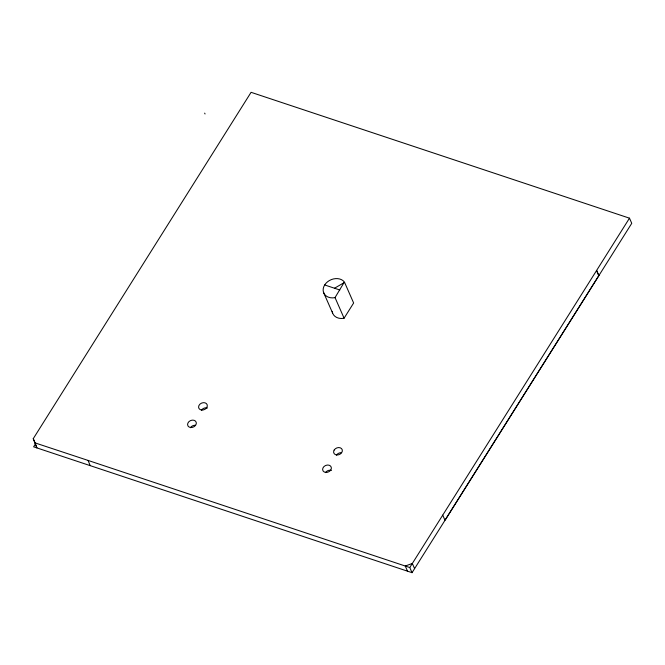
<?xml version="1.0" encoding="UTF-8"?>
<svg xmlns="http://www.w3.org/2000/svg" width="665" height="665" viewBox="0 0 665 665"><rect width="100%" height="100%" fill="white"/><g stroke="black" fill="none" stroke-linecap="round" stroke-linejoin="round"><path stroke-width="1" d="M33.25 438.684L251.079 92.319L629.489 218.178L631.75 223.324L412.042 572.681L33.632 446.822L35.511 443.838L33.25 438.684L36.866 447.902L35.785 444.652M335.035 297.588L344.379 282.002A11.754 9.194 -23.7 0 0 324.678 284.961A11.754 9.194 -23.7 0 0 334.487 297.737L335.035 297.588L344.079 318.203L343.531 318.344A11.754 9.194 -23.7 0 1 332.226 311.37M344.079 318.203L353.639 303.007L344.586 282.392L334.512 288.228M412.042 572.681L409.781 567.528L629.489 218.178M596.638 270.406L598.899 275.559L445.001 520.279L442.732 515.126M90.191 465.633L88.079 460.429L34.605 442.749M324.678 284.961L339.815 289.99M88.079 460.429L409.781 567.528M596.48 270.456L598.741 275.609M323.514 292.342L332.567 312.949M414.594 568.625L412.333 563.471L405.251 566.023L407.512 571.177M204.679 113.125L205.044 113.973M190.439 427.72A4.522 3.533 -23.7 0 1 195.369 425.276M201.429 410.247A4.522 3.533 -23.7 0 1 207.414 408.019M325.476 472.632A4.522 3.533 -23.7 0 1 331.453 470.396M336.457 455.159A4.522 3.533 -23.7 0 1 341.386 452.715M334.196 450.006L333.755 450.953A4.522 3.533 -23.7 0 0 338.734 454.752A4.522 3.533 -23.7 0 0 341.569 448.634A4.522 3.533 -23.7 0 0 334.196 450.006M190.822 427.529A4.522 3.533 -23.7 0 0 196.192 422.242A4.522 3.533 -23.7 0 0 188.877 421.701A4.522 3.533 -23.7 0 0 190.822 427.529M201.811 410.056A4.522 3.533 -23.7 0 0 207.181 404.777A4.522 3.533 -23.7 0 0 199.866 404.237A4.522 3.533 -23.7 0 0 201.811 410.056M325.858 472.433A4.522 3.533 -23.7 0 0 331.228 467.154A4.522 3.533 -23.7 0 0 323.913 466.614A4.522 3.533 -23.7 0 0 325.858 472.433"/></g></svg>
